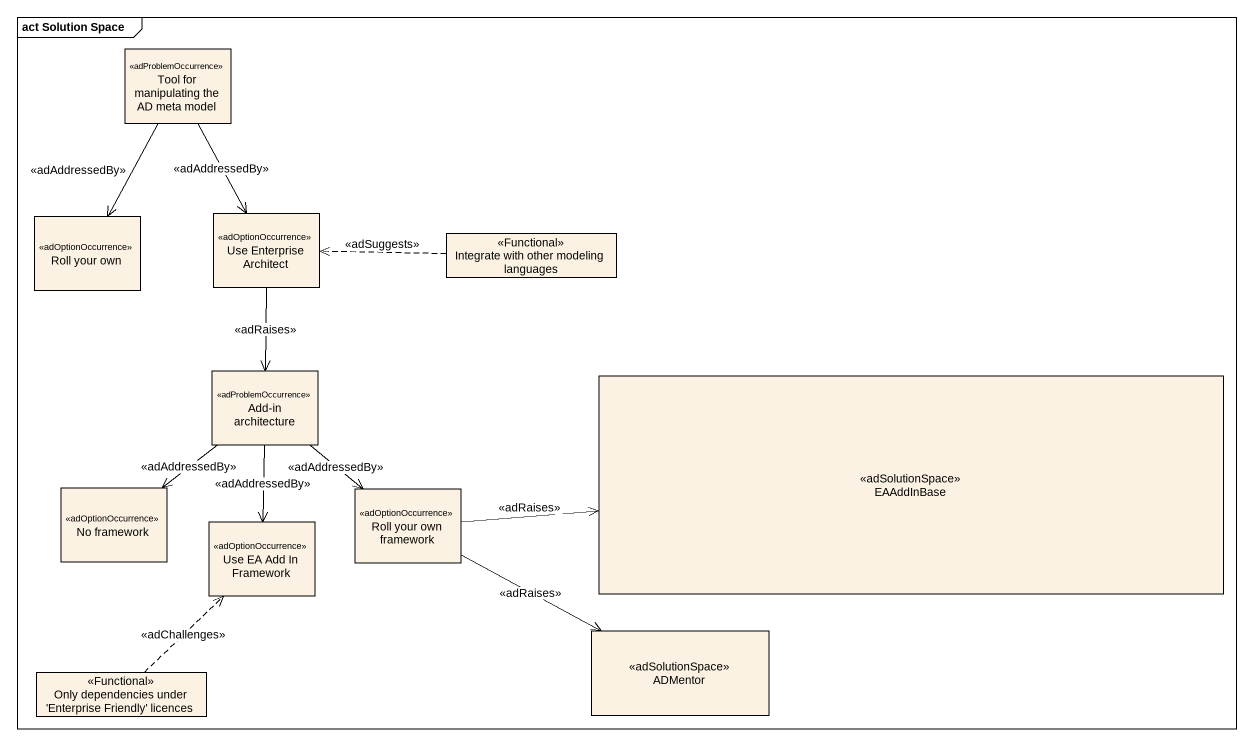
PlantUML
@startuml
mainframe act Solution Space
hide empty description
state "Tool for manipulating the AD meta model" as Tool_for_manipulating_the <<adProblemOccurrence>>
state "Roll your own" as Roll_your_own <<adOptionOccurrence>>
state "Use Enterprise Architect" as Use_Enterprise_Architect <<adOptionOccurrence>>
state "Integrate with other modeling languages" as Integrate_with_other <<Functional>>
state "Add-in architecture" as Add_in_architecture <<adProblemOccurrence>>
state EAAddInBase <<adSolutionSpace>>
state "No framework" as No_framework <<adOptionOccurrence>>
state "Use EA Add In Framework" as Use_EA_Add_In_Framework <<adOptionOccurrence>>
state "Roll your own framework" as Roll_your_own_framework <<adOptionOccurrence>>
state ADMentor <<adSolutionSpace>>
state "Only dependencies under 'Enterprise Friendly' licences" as Only_dependencies_under <<Functional>>
Tool_for_manipulating_the --> Roll_your_own : <<adAddressedBy>>
Tool_for_manipulating_the --> Use_Enterprise_Architect : <<adAddressedBy>>
Use_Enterprise_Architect --> Add_in_architecture : <<adRaises>>
Integrate_with_other -left[dashed]-> Use_Enterprise_Architect : <<adSuggests>>
Add_in_architecture --> No_framework : <<adAddressedBy>>
Add_in_architecture --> Use_EA_Add_In_Framework : <<adAddressedBy>>
Add_in_architecture --> Roll_your_own_framework : <<adAddressedBy>>
Roll_your_own_framework -right-> EAAddInBase : <<adRaises>>
Roll_your_own_framework -right-> ADMentor : <<adRaises>>
Only_dependencies_under -up[dashed]-> Use_EA_Add_In_Framework : <<adChallenges>>
@enduml
